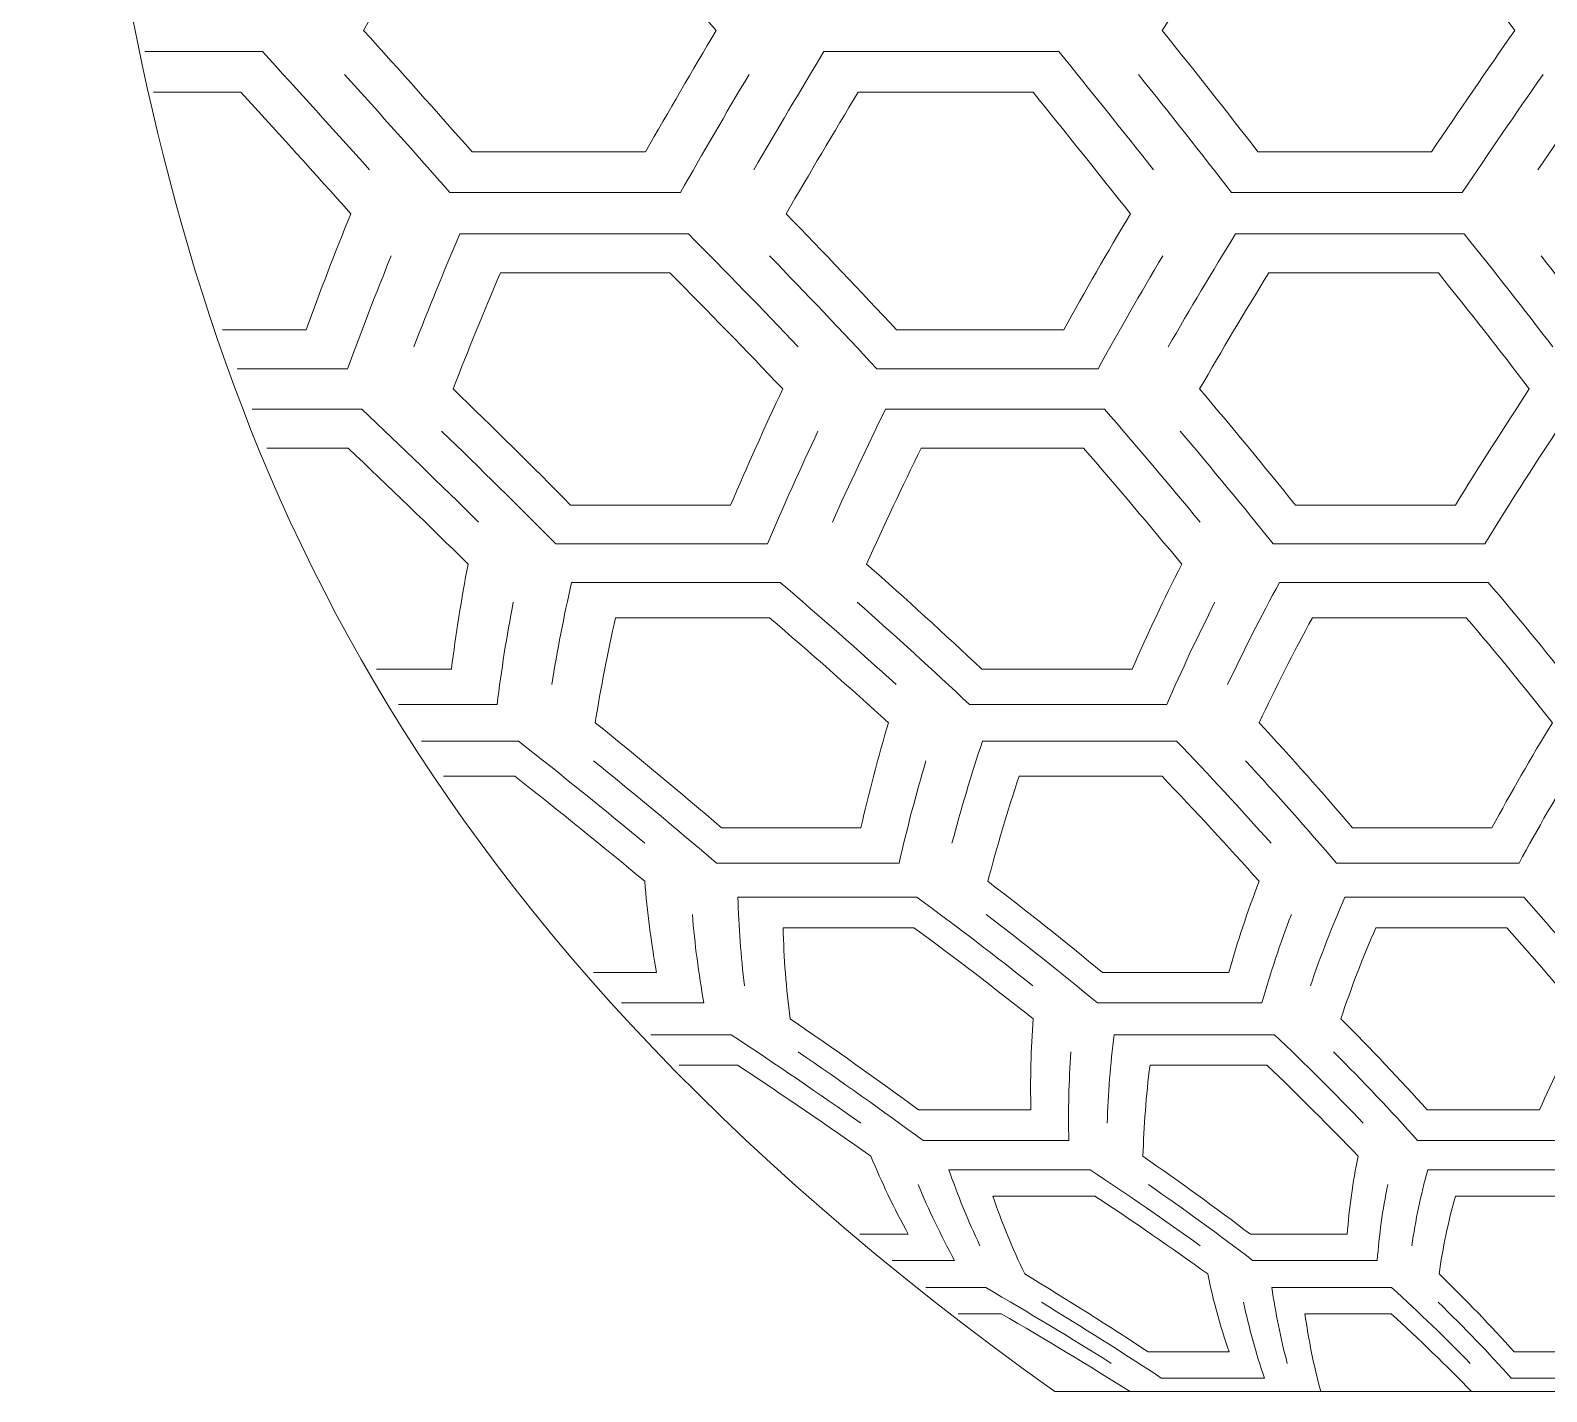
# Model space of a CAD drawing. Header units: centimetres. Extents: x -29.7 to 21.6, y -14.4 to 13.7.
# Drawn here: x -9.039 to -4.612, y -14.42 to -10.447 of the extents above; entities that cross this region are included whole.
import ezdxf

# ---------------------------------------------------------------- set-up
doc = ezdxf.new("R2010")
doc.units = ezdxf.units.CM
doc.header["$MEASUREMENT"] = 0
doc.layers.add('Layer 1', color=7, linetype='Continuous')

msp = doc.modelspace()

# ---------------------------------------------------------------- linework, layer by layer
at = {"layer": 'Layer 1', "color": 1, "lineweight": 9}
for points, knots in [([(-9.03932, -4.44965), (-9.03932, -7.29819), (-9.03932, -8.72246), (-8.7901, -10.14675), (-8.7901, -10.14675), (-8.54084, -11.57102), (-8.04235, -12.99531), (-6.04834, -14.41959)], [0, 0, 0, 0, 0.3333333, 0.3333333, 0.3333333, 0.3333333, 1, 1, 1, 1]), ([(-8.0665, -10.4467), (-8.0019, -10.3285), (-7.93592, -10.2103), (-7.8686, -10.0921), (-7.8686, -10.0921), (-7.69428, -10.0921), (-7.51994, -10.0921), (-7.34563, -10.0921), (-7.34563, -10.0921), (-7.24139, -10.2103), (-7.1385, -10.3285), (-7.03694, -10.4467), (-7.03694, -10.4467), (-7.107, -10.56489), (-7.17564, -10.68309), (-7.243, -10.80127), (-7.243, -10.80127), (-7.41188, -10.80127), (-7.58079, -10.80127), (-7.74966, -10.80127), (-7.74966, -10.80127), (-7.85393, -10.68309), (-7.95951, -10.56489), (-8.0665, -10.4467)], [0, 0, 0, 0, 0.1428571, 0.1428571, 0.1428571, 0.1428571, 0.2857143, 0.2857143, 0.2857143, 0.2857143, 0.4285714, 0.4285714, 0.4285714, 0.4285714, 0.5714286, 0.5714286, 0.5714286, 0.5714286, 0.7142857, 0.7142857, 0.7142857, 0.7142857, 1, 1, 1, 1]), ([(-5.73494, -10.4467), (-5.65799, -10.3285), (-5.57974, -10.2103), (-5.50008, -10.0921), (-5.50008, -10.0921), (-5.32576, -10.0921), (-5.15145, -10.0921), (-4.97711, -10.0921), (-4.97711, -10.0921), (-4.88521, -10.2103), (-4.79458, -10.3285), (-4.70533, -10.4467), (-4.70533, -10.4467), (-4.78771, -10.56489), (-4.86871, -10.68309), (-4.94838, -10.80127), (-4.94838, -10.80127), (-5.11725, -10.80127), (-5.28613, -10.80127), (-5.45501, -10.80127), (-5.45501, -10.80127), (-5.54694, -10.68309), (-5.64025, -10.56489), (-5.73494, -10.4467)], [0, 0, 0, 0, 0.1428571, 0.1428571, 0.1428571, 0.1428571, 0.2857143, 0.2857143, 0.2857143, 0.2857143, 0.4285714, 0.4285714, 0.4285714, 0.4285714, 0.5714286, 0.5714286, 0.5714286, 0.5714286, 0.7142857, 0.7142857, 0.7142857, 0.7142857, 1, 1, 1, 1]), ([(-8.04949, -10.85343), (-8.15233, -10.73846), (-8.25643, -10.62348), (-8.36185, -10.50851), (-8.36185, -10.50851), (-8.4761, -10.50851), (-8.59036, -10.50851), (-8.70461, -10.50851)], [0, 0, 0, 0, 0.3333333, 0.3333333, 0.3333333, 0.3333333, 1, 1, 1, 1]), ([(-6.37948, -10.50851), (-6.49374, -10.50851), (-6.608, -10.50851), (-6.72228, -10.50851), (-6.72228, -10.50851), (-6.79177, -10.62348), (-6.85998, -10.73846), (-6.9269, -10.85343)], [0, 0, 0, 0, 0.3333333, 0.3333333, 0.3333333, 0.3333333, 1, 1, 1, 1]), ([(-5.76024, -10.85343), (-5.85115, -10.73846), (-5.94325, -10.62348), (-6.03672, -10.50851), (-6.03672, -10.50851), (-6.15098, -10.50851), (-6.26523, -10.50851), (-6.37948, -10.50851)], [0, 0, 0, 0, 0.3333333, 0.3333333, 0.3333333, 0.3333333, 1, 1, 1, 1]), ([(-4.05433, -10.50851), (-4.16862, -10.50851), (-4.28287, -10.50851), (-4.39713, -10.50851), (-4.39713, -10.50851), (-4.47859, -10.62348), (-4.55877, -10.73846), (-4.63765, -10.85343)], [0, 0, 0, 0, 0.3333333, 0.3333333, 0.3333333, 0.3333333, 1, 1, 1, 1]), ([(-6.94094, -10.57527), (-7.00902, -10.69025), (-7.07579, -10.80523), (-7.14131, -10.9202), (-7.14131, -10.9202), (-7.36559, -10.9202), (-7.58988, -10.9202), (-7.8142, -10.9202), (-7.8142, -10.9202), (-7.91563, -10.80523), (-8.01833, -10.69025), (-8.12234, -10.57527)], [0, 0, 0, 0, 0.25, 0.25, 0.25, 0.25, 0.5, 0.5, 0.5, 0.5, 1, 1, 1, 1]), ([(-4.62273, -10.57527), (-4.70278, -10.69025), (-4.78156, -10.80523), (-4.85903, -10.9202), (-4.85903, -10.9202), (-5.08334, -10.9202), (-5.30767, -10.9202), (-5.53192, -10.9202), (-5.53192, -10.9202), (-5.6214, -10.80523), (-5.71212, -10.69025), (-5.80412, -10.57527)], [0, 0, 0, 0, 0.25, 0.25, 0.25, 0.25, 0.5, 0.5, 0.5, 0.5, 1, 1, 1, 1]), ([(-8.67987, -10.62743), (-8.59478, -10.62743), (-8.50965, -10.62743), (-8.42456, -10.62743), (-8.42456, -10.62743), (-8.31619, -10.74563), (-8.2092, -10.86381), (-8.10352, -10.98202)], [0, 0, 0, 0, 0.3333333, 0.3333333, 0.3333333, 0.3333333, 1, 1, 1, 1]), ([(-6.83264, -10.98202), (-6.76391, -10.86381), (-6.69388, -10.74563), (-6.62243, -10.62743), (-6.62243, -10.62743), (-6.53731, -10.62743), (-6.45224, -10.62743), (-6.36712, -10.62743)], [0, 0, 0, 0, 0.3333333, 0.3333333, 0.3333333, 0.3333333, 1, 1, 1, 1]), ([(-6.36712, -10.62743), (-6.28199, -10.62743), (-6.19689, -10.62743), (-6.1118, -10.62743), (-6.1118, -10.62743), (-6.01571, -10.74563), (-5.92102, -10.86381), (-5.82772, -10.98202)], [0, 0, 0, 0, 0.3333333, 0.3333333, 0.3333333, 0.3333333, 1, 1, 1, 1]), ([(-8.10352, -10.98202), (-8.1495, -11.09489), (-8.1931, -11.20778), (-8.23434, -11.32066), (-8.23434, -11.32066), (-8.31574, -11.32066), (-8.39716, -11.32066), (-8.47856, -11.32066)], [0, 0, 0, 0, 0.3333333, 0.3333333, 0.3333333, 0.3333333, 1, 1, 1, 1]), ([(-6.26644, -11.32066), (-6.34784, -11.32066), (-6.42924, -11.32066), (-6.51066, -11.32066), (-6.51066, -11.32066), (-6.61565, -11.20778), (-6.72298, -11.09489), (-6.83264, -10.98202)], [0, 0, 0, 0, 0.3333333, 0.3333333, 0.3333333, 0.3333333, 1, 1, 1, 1]), ([(-5.82772, -10.98202), (-5.89488, -11.09489), (-5.95975, -11.20778), (-6.02226, -11.32066), (-6.02226, -11.32066), (-6.10362, -11.32066), (-6.18505, -11.32066), (-6.26644, -11.32066)], [0, 0, 0, 0, 0.3333333, 0.3333333, 0.3333333, 0.3333333, 1, 1, 1, 1]), ([(-6.79717, -11.37048), (-6.90174, -11.26067), (-7.00856, -11.15087), (-7.11758, -11.04105), (-7.11758, -11.04105), (-7.34016, -11.04105), (-7.56272, -11.04105), (-7.7853, -11.04105), (-7.7853, -11.04105), (-7.8323, -11.15087), (-7.87714, -11.26067), (-7.91972, -11.37048)], [0, 0, 0, 0, 0.25, 0.25, 0.25, 0.25, 0.5, 0.5, 0.5, 0.5, 1, 1, 1, 1]), ([(-4.59442, -11.37048), (-4.67837, -11.26067), (-4.7645, -11.15087), (-4.85284, -11.04105), (-4.85284, -11.04105), (-5.07543, -11.04105), (-5.29801, -11.04105), (-5.5206, -11.04105), (-5.5206, -11.04105), (-5.58828, -11.15087), (-5.65373, -11.26067), (-5.717, -11.37048)], [0, 0, 0, 0, 0.25, 0.25, 0.25, 0.25, 0.5, 0.5, 0.5, 0.5, 1, 1, 1, 1]), ([(-7.98576, -11.10482), (-8.03034, -11.21462), (-8.07273, -11.32443), (-8.11285, -11.43424), (-8.11285, -11.43424), (-8.22049, -11.43424), (-8.32817, -11.43424), (-8.43582, -11.43424)], [0, 0, 0, 0, 0.3333333, 0.3333333, 0.3333333, 0.3333333, 1, 1, 1, 1]), ([(-6.24511, -11.43424), (-6.35271, -11.43424), (-6.4604, -11.43424), (-6.56804, -11.43424), (-6.56804, -11.43424), (-6.67018, -11.32443), (-6.77452, -11.21462), (-6.88108, -11.10482)], [0, 0, 0, 0, 0.3333333, 0.3333333, 0.3333333, 0.3333333, 1, 1, 1, 1]), ([(-5.73304, -11.10482), (-5.79829, -11.21462), (-5.8613, -11.32443), (-5.92211, -11.43424), (-5.92211, -11.43424), (-6.02975, -11.43424), (-6.13743, -11.43424), (-6.24511, -11.43424)], [0, 0, 0, 0, 0.3333333, 0.3333333, 0.3333333, 0.3333333, 1, 1, 1, 1]), ([(-4.05433, -11.43424), (-4.16201, -11.43424), (-4.26965, -11.43424), (-4.37733, -11.43424), (-4.37733, -11.43424), (-4.45879, -11.32443), (-4.54248, -11.21462), (-4.62835, -11.10482)], [0, 0, 0, 0, 0.3333333, 0.3333333, 0.3333333, 0.3333333, 1, 1, 1, 1]), ([(-7.80503, -11.49327), (-7.76138, -11.38041), (-7.71536, -11.26751), (-7.66703, -11.15464), (-7.66703, -11.15464), (-7.50194, -11.15464), (-7.33683, -11.15464), (-7.17175, -11.15464), (-7.17175, -11.15464), (-7.05965, -11.26751), (-6.94994, -11.38041), (-6.84253, -11.49327), (-6.84253, -11.49327), (-6.89558, -11.60617), (-6.94624, -11.71907), (-6.99462, -11.83195), (-6.99462, -11.83195), (-7.1503, -11.83195), (-7.30603, -11.83195), (-7.46178, -11.83195), (-7.46178, -11.83195), (-7.57384, -11.71907), (-7.68826, -11.60617), (-7.80503, -11.49327)], [0, 0, 0, 0, 0.1428571, 0.1428571, 0.1428571, 0.1428571, 0.2857143, 0.2857143, 0.2857143, 0.2857143, 0.4285714, 0.4285714, 0.4285714, 0.4285714, 0.5714286, 0.5714286, 0.5714286, 0.5714286, 0.7142857, 0.7142857, 0.7142857, 0.7142857, 1, 1, 1, 1]), ([(-5.62539, -11.49327), (-5.56049, -11.38041), (-5.49327, -11.26751), (-5.42365, -11.15464), (-5.42365, -11.15464), (-5.25857, -11.15464), (-5.09346, -11.15464), (-4.92838, -11.15464), (-4.92838, -11.15464), (-4.83756, -11.26751), (-4.74906, -11.38041), (-4.66292, -11.49327), (-4.66292, -11.49327), (-4.73721, -11.60617), (-4.80914, -11.71907), (-4.87872, -11.83195), (-4.87872, -11.83195), (-5.03445, -11.83195), (-5.19017, -11.83195), (-5.34586, -11.83195), (-5.34586, -11.83195), (-5.43671, -11.71907), (-5.52986, -11.60617), (-5.62539, -11.49327)], [0, 0, 0, 0, 0.1428571, 0.1428571, 0.1428571, 0.1428571, 0.2857143, 0.2857143, 0.2857143, 0.2857143, 0.4285714, 0.4285714, 0.4285714, 0.4285714, 0.5714286, 0.5714286, 0.5714286, 0.5714286, 0.7142857, 0.7142857, 0.7142857, 0.7142857, 1, 1, 1, 1]), ([(-7.73061, -11.88176), (-7.84208, -11.77194), (-7.95579, -11.66215), (-8.07168, -11.55234), (-8.07168, -11.55234), (-8.17824, -11.55234), (-8.2848, -11.55234), (-8.39136, -11.55234)], [0, 0, 0, 0, 0.3333333, 0.3333333, 0.3333333, 0.3333333, 1, 1, 1, 1]), ([(-6.22285, -11.55234), (-6.32942, -11.55234), (-6.43598, -11.55234), (-6.54257, -11.55234), (-6.54257, -11.55234), (-6.59647, -11.66215), (-6.64815, -11.77194), (-6.69761, -11.88176)], [0, 0, 0, 0, 0.3333333, 0.3333333, 0.3333333, 0.3333333, 1, 1, 1, 1]), ([(-5.62408, -11.88176), (-5.71487, -11.77194), (-5.80792, -11.66215), (-5.90315, -11.55234), (-5.90315, -11.55234), (-6.00975, -11.55234), (-6.11629, -11.55234), (-6.22285, -11.55234)], [0, 0, 0, 0, 0.3333333, 0.3333333, 0.3333333, 0.3333333, 1, 1, 1, 1]), ([(-6.73963, -11.61608), (-6.79108, -11.72591), (-6.8403, -11.83571), (-6.88734, -11.94553), (-6.88734, -11.94553), (-7.0932, -11.94553), (-7.29906, -11.94553), (-7.50492, -11.94553), (-7.50492, -11.94553), (-7.6139, -11.83571), (-7.72515, -11.72591), (-7.83862, -11.61608)], [0, 0, 0, 0, 0.25, 0.25, 0.25, 0.25, 0.5, 0.5, 0.5, 0.5, 1, 1, 1, 1]), ([(-4.58309, -11.61608), (-4.65523, -11.72591), (-4.72516, -11.83571), (-4.79281, -11.94553), (-4.79281, -11.94553), (-4.99871, -11.94553), (-5.20453, -11.94553), (-5.41037, -11.94553), (-5.41037, -11.94553), (-5.49873, -11.83571), (-5.58933, -11.72591), (-5.68211, -11.61608)], [0, 0, 0, 0, 0.25, 0.25, 0.25, 0.25, 0.5, 0.5, 0.5, 0.5, 1, 1, 1, 1]), ([(-8.3486, -11.66592), (-8.26962, -11.66592), (-8.19061, -11.66592), (-8.11157, -11.66592), (-8.11157, -11.66592), (-7.99241, -11.7788), (-7.87564, -11.89168), (-7.76115, -12.00456)], [0, 0, 0, 0, 0.3333333, 0.3333333, 0.3333333, 0.3333333, 1, 1, 1, 1]), ([(-6.59776, -12.00456), (-6.547, -11.89168), (-6.49394, -11.7788), (-6.43853, -11.66592), (-6.43853, -11.66592), (-6.35952, -11.66592), (-6.28052, -11.66592), (-6.20148, -11.66592)], [0, 0, 0, 0, 0.3333333, 0.3333333, 0.3333333, 0.3333333, 1, 1, 1, 1]), ([(-6.20148, -11.66592), (-6.12244, -11.66592), (-6.04346, -11.66592), (-5.96446, -11.66592), (-5.96446, -11.66592), (-5.86657, -11.7788), (-5.77097, -11.89168), (-5.67776, -12.00456)], [0, 0, 0, 0, 0.3333333, 0.3333333, 0.3333333, 0.3333333, 1, 1, 1, 1]), ([(-7.76115, -12.00456), (-7.78086, -12.10675), (-7.79702, -12.20895), (-7.80965, -12.31112), (-7.80965, -12.31112), (-7.8828, -12.31112), (-7.95595, -12.31112), (-8.02904, -12.31112)], [0, 0, 0, 0, 0.3333333, 0.3333333, 0.3333333, 0.3333333, 1, 1, 1, 1]), ([(-6.0417, -12.31112), (-6.11484, -12.31112), (-6.18796, -12.31112), (-6.26111, -12.31112), (-6.26111, -12.31112), (-6.3698, -12.20895), (-6.48199, -12.10675), (-6.59776, -12.00456)], [0, 0, 0, 0, 0.3333333, 0.3333333, 0.3333333, 0.3333333, 1, 1, 1, 1]), ([(-5.67776, -12.00456), (-5.72947, -12.10675), (-5.77765, -12.20895), (-5.82232, -12.31112), (-5.82232, -12.31112), (-5.89544, -12.31112), (-5.96858, -12.31112), (-6.0417, -12.31112)], [0, 0, 0, 0, 0.3333333, 0.3333333, 0.3333333, 0.3333333, 1, 1, 1, 1]), ([(-6.51138, -12.35623), (-6.62079, -12.25679), (-6.73358, -12.15742), (-6.84967, -12.058), (-6.84967, -12.058), (-7.05278, -12.058), (-7.25589, -12.058), (-7.45904, -12.058), (-7.45904, -12.058), (-7.48168, -12.15742), (-7.50103, -12.25679), (-7.51699, -12.35623)], [0, 0, 0, 0, 0.25, 0.25, 0.25, 0.25, 0.5, 0.5, 0.5, 0.5, 1, 1, 1, 1]), ([(-4.53816, -12.35623), (-4.61641, -12.25679), (-4.69807, -12.15742), (-4.78303, -12.058), (-4.78303, -12.058), (-4.98611, -12.058), (-5.18922, -12.058), (-5.39233, -12.058), (-5.39233, -12.058), (-5.44618, -12.15742), (-5.49664, -12.25679), (-5.54377, -12.35623)], [0, 0, 0, 0, 0.25, 0.25, 0.25, 0.25, 0.5, 0.5, 0.5, 0.5, 1, 1, 1, 1]), ([(-7.62948, -12.11573), (-7.64849, -12.21513), (-7.66411, -12.31454), (-7.67639, -12.41392), (-7.67639, -12.41392), (-7.77248, -12.41392), (-7.86853, -12.41392), (-7.96465, -12.41392)], [0, 0, 0, 0, 0.3333333, 0.3333333, 0.3333333, 0.3333333, 1, 1, 1, 1]), ([(-6.00946, -12.41392), (-6.10559, -12.41392), (-6.20164, -12.41392), (-6.29774, -12.41392), (-6.29774, -12.41392), (-6.40344, -12.31454), (-6.51253, -12.21513), (-6.62492, -12.11573)], [0, 0, 0, 0, 0.3333333, 0.3333333, 0.3333333, 0.3333333, 1, 1, 1, 1]), ([(-5.58091, -12.11573), (-5.63103, -12.21513), (-5.67782, -12.31454), (-5.72126, -12.41392), (-5.72126, -12.41392), (-5.81735, -12.41392), (-5.91341, -12.41392), (-6.00946, -12.41392)], [0, 0, 0, 0, 0.3333333, 0.3333333, 0.3333333, 0.3333333, 1, 1, 1, 1]), ([(-7.38994, -12.46737), (-7.37368, -12.3652), (-7.35391, -12.26301), (-7.3306, -12.16083), (-7.3306, -12.16083), (-7.18088, -12.16083), (-7.03117, -12.16083), (-6.88142, -12.16083), (-6.88142, -12.16083), (-6.76209, -12.26301), (-6.64626, -12.3652), (-6.53396, -12.46737), (-6.53396, -12.46737), (-6.56437, -12.56958), (-6.59117, -12.67176), (-6.61448, -12.77394), (-6.61448, -12.77394), (-6.75007, -12.77394), (-6.88566, -12.77394), (-7.02126, -12.77394), (-7.02126, -12.77394), (-7.14062, -12.67176), (-7.26352, -12.56958), (-7.38994, -12.46737)], [0, 0, 0, 0, 0.1428571, 0.1428571, 0.1428571, 0.1428571, 0.2857143, 0.2857143, 0.2857143, 0.2857143, 0.4285714, 0.4285714, 0.4285714, 0.4285714, 0.5714286, 0.5714286, 0.5714286, 0.5714286, 0.7142857, 0.7142857, 0.7142857, 0.7142857, 1, 1, 1, 1]), ([(-5.45151, -12.46737), (-5.4033, -12.3652), (-5.35149, -12.26301), (-5.29618, -12.16083), (-5.29618, -12.16083), (-5.14641, -12.16083), (-4.99671, -12.16083), (-4.84698, -12.16083), (-4.84698, -12.16083), (-4.75963, -12.26301), (-4.67581, -12.3652), (-4.59557, -12.46737), (-4.59557, -12.46737), (-4.65794, -12.56958), (-4.71682, -12.67176), (-4.77213, -12.77394), (-4.77213, -12.77394), (-4.90773, -12.77394), (-5.04332, -12.77394), (-5.17891, -12.77394), (-5.17891, -12.77394), (-5.26623, -12.67176), (-5.35712, -12.56958), (-5.45151, -12.46737)], [0, 0, 0, 0, 0.1428571, 0.1428571, 0.1428571, 0.1428571, 0.2857143, 0.2857143, 0.2857143, 0.2857143, 0.4285714, 0.4285714, 0.4285714, 0.4285714, 0.5714286, 0.5714286, 0.5714286, 0.5714286, 0.7142857, 0.7142857, 0.7142857, 0.7142857, 1, 1, 1, 1]), ([(-7.24492, -12.81904), (-7.36475, -12.71964), (-7.48787, -12.62022), (-7.61436, -12.52081), (-7.61436, -12.52081), (-7.70879, -12.52081), (-7.80324, -12.52081), (-7.89766, -12.52081)], [0, 0, 0, 0, 0.3333333, 0.3333333, 0.3333333, 0.3333333, 1, 1, 1, 1]), ([(-5.97598, -12.52081), (-6.07043, -12.52081), (-6.16489, -12.52081), (-6.25928, -12.52081), (-6.25928, -12.52081), (-6.29237, -12.62022), (-6.32209, -12.71964), (-6.34843, -12.81904)], [0, 0, 0, 0, 0.3333333, 0.3333333, 0.3333333, 0.3333333, 1, 1, 1, 1]), ([(-5.41672, -12.81904), (-5.50538, -12.71964), (-5.59738, -12.62022), (-5.69271, -12.52081), (-5.69271, -12.52081), (-5.78714, -12.52081), (-5.88159, -12.52081), (-5.97598, -12.52081)], [0, 0, 0, 0, 0.3333333, 0.3333333, 0.3333333, 0.3333333, 1, 1, 1, 1]), ([(-6.42466, -12.57854), (-6.45401, -12.67794), (-6.48003, -12.77735), (-6.50268, -12.87675), (-6.50268, -12.87675), (-6.68059, -12.87675), (-6.8585, -12.87675), (-7.03641, -12.87675), (-7.03641, -12.87675), (-7.1525, -12.77735), (-7.27196, -12.67794), (-7.39476, -12.57854)], [0, 0, 0, 0, 0.25, 0.25, 0.25, 0.25, 0.5, 0.5, 0.5, 0.5, 1, 1, 1, 1]), ([(-4.52108, -12.57854), (-4.58158, -12.67794), (-4.63873, -12.77735), (-4.69257, -12.87675), (-4.69257, -12.87675), (-4.87048, -12.87675), (-5.04836, -12.87675), (-5.22627, -12.87675), (-5.22627, -12.87675), (-5.31123, -12.77735), (-5.39953, -12.67794), (-5.49121, -12.57854)], [0, 0, 0, 0, 0.25, 0.25, 0.25, 0.25, 0.5, 0.5, 0.5, 0.5, 1, 1, 1, 1]), ([(-7.83322, -12.62365), (-7.7637, -12.62365), (-7.69419, -12.62365), (-7.62464, -12.62365), (-7.62464, -12.62365), (-7.49464, -12.72582), (-7.36815, -12.82801), (-7.24519, -12.93022)], [0, 0, 0, 0, 0.3333333, 0.3333333, 0.3333333, 0.3333333, 1, 1, 1, 1]), ([(-6.2437, -12.93022), (-6.2168, -12.82801), (-6.18636, -12.72582), (-6.15239, -12.62365), (-6.15239, -12.62365), (-6.08284, -12.62365), (-6.01329, -12.62365), (-5.94378, -12.62365)], [0, 0, 0, 0, 0.3333333, 0.3333333, 0.3333333, 0.3333333, 1, 1, 1, 1]), ([(-5.94378, -12.62365), (-5.87426, -12.62365), (-5.80474, -12.62365), (-5.73519, -12.62365), (-5.73519, -12.62365), (-5.63717, -12.72582), (-5.54272, -12.82801), (-5.45177, -12.93022)], [0, 0, 0, 0, 0.3333333, 0.3333333, 0.3333333, 0.3333333, 1, 1, 1, 1]), ([(-7.24519, -12.93022), (-7.23831, -13.01881), (-7.22692, -13.10739), (-7.21099, -13.19597), (-7.21099, -13.19597), (-7.27245, -13.19597), (-7.33395, -13.19597), (-7.39541, -13.19597)], [0, 0, 0, 0, 0.3333333, 0.3333333, 0.3333333, 0.3333333, 1, 1, 1, 1]), ([(-5.72489, -13.19597), (-5.78635, -13.19597), (-5.84785, -13.19597), (-5.90931, -13.19597), (-5.90931, -13.19597), (-6.01623, -13.10739), (-6.12771, -13.01881), (-6.2437, -12.93022)], [0, 0, 0, 0, 0.3333333, 0.3333333, 0.3333333, 0.3333333, 1, 1, 1, 1]), ([(-5.45177, -12.93022), (-5.48584, -13.01881), (-5.51539, -13.10739), (-5.54046, -13.19597), (-5.54046, -13.19597), (-5.60196, -13.19597), (-5.66339, -13.19597), (-5.72489, -13.19597)], [0, 0, 0, 0, 0.3333333, 0.3333333, 0.3333333, 0.3333333, 1, 1, 1, 1]), ([(-6.11196, -13.23508), (-6.22072, -13.14891), (-6.33377, -13.06271), (-6.4511, -12.97653), (-6.4511, -12.97653), (-6.62521, -12.97653), (-6.79939, -12.97653), (-6.97354, -12.97653), (-6.97354, -12.97653), (-6.97135, -13.06271), (-6.96486, -13.14891), (-6.9541, -13.23508)], [0, 0, 0, 0, 0.25, 0.25, 0.25, 0.25, 0.5, 0.5, 0.5, 0.5, 1, 1, 1, 1]), ([(-4.45952, -13.23508), (-4.52844, -13.14891), (-4.60162, -13.06271), (-4.67912, -12.97653), (-4.67912, -12.97653), (-4.85326, -12.97653), (-5.02738, -12.97653), (-5.20159, -12.97653), (-5.20159, -12.97653), (-5.23923, -13.06271), (-5.27255, -13.14891), (-5.30164, -13.23508)], [0, 0, 0, 0, 0.25, 0.25, 0.25, 0.25, 0.5, 0.5, 0.5, 0.5, 1, 1, 1, 1]), ([(-7.10641, -13.02656), (-7.09948, -13.11276), (-7.08829, -13.19894), (-7.0728, -13.28512), (-7.0728, -13.28512), (-7.15286, -13.28512), (-7.23294, -13.28512), (-7.313, -13.28512)], [0, 0, 0, 0, 0.3333333, 0.3333333, 0.3333333, 0.3333333, 1, 1, 1, 1]), ([(-5.68369, -13.28512), (-5.76374, -13.28512), (-5.84383, -13.28512), (-5.92387, -13.28512), (-5.92387, -13.28512), (-6.02792, -13.19894), (-6.13622, -13.11276), (-6.2488, -13.02656)], [0, 0, 0, 0, 0.3333333, 0.3333333, 0.3333333, 0.3333333, 1, 1, 1, 1]), ([(-5.35758, -13.02656), (-5.3905, -13.11276), (-5.41914, -13.19894), (-5.44349, -13.28512), (-5.44349, -13.28512), (-5.52354, -13.28512), (-5.60359, -13.28512), (-5.68369, -13.28512)], [0, 0, 0, 0, 0.3333333, 0.3333333, 0.3333333, 0.3333333, 1, 1, 1, 1]), ([(-6.82122, -13.33147), (-6.83255, -13.24285), (-6.83932, -13.15427), (-6.84158, -13.06568), (-6.84158, -13.06568), (-6.71417, -13.06568), (-6.58682, -13.06568), (-6.45945, -13.06568), (-6.45945, -13.06568), (-6.33881, -13.15427), (-6.22275, -13.24285), (-6.11119, -13.33147), (-6.11119, -13.33147), (-6.11799, -13.42006), (-6.12025, -13.50864), (-6.11796, -13.59724), (-6.11796, -13.59724), (-6.2273, -13.59724), (-6.33658, -13.59724), (-6.44586, -13.59724), (-6.44586, -13.59724), (-6.56646, -13.50864), (-6.69159, -13.42006), (-6.82122, -13.33147)], [0, 0, 0, 0, 0.1428571, 0.1428571, 0.1428571, 0.1428571, 0.2857143, 0.2857143, 0.2857143, 0.2857143, 0.4285714, 0.4285714, 0.4285714, 0.4285714, 0.5714286, 0.5714286, 0.5714286, 0.5714286, 0.7142857, 0.7142857, 0.7142857, 0.7142857, 1, 1, 1, 1]), ([(-5.21331, -13.33147), (-5.18366, -13.24285), (-5.14949, -13.15427), (-5.11081, -13.06568), (-5.11081, -13.06568), (-4.98339, -13.06568), (-4.85605, -13.06568), (-4.72867, -13.06568), (-4.72867, -13.06568), (-4.649, -13.15427), (-4.5739, -13.24285), (-4.5033, -13.33147), (-4.5033, -13.33147), (-4.55102, -13.42006), (-4.59425, -13.50864), (-4.63294, -13.59724), (-4.63294, -13.59724), (-4.74222, -13.59724), (-4.85153, -13.59724), (-4.96081, -13.59724), (-4.96081, -13.59724), (-5.04044, -13.50864), (-5.12465, -13.42006), (-5.21331, -13.33147)], [0, 0, 0, 0, 0.1428571, 0.1428571, 0.1428571, 0.1428571, 0.2857143, 0.2857143, 0.2857143, 0.2857143, 0.4285714, 0.4285714, 0.4285714, 0.4285714, 0.5714286, 0.5714286, 0.5714286, 0.5714286, 0.7142857, 0.7142857, 0.7142857, 0.7142857, 1, 1, 1, 1]), ([(-6.61448, -13.63633), (-6.73655, -13.55016), (-6.86285, -13.46396), (-6.99344, -13.37777), (-6.99344, -13.37777), (-7.0714, -13.37777), (-7.14935, -13.37777), (-7.22732, -13.37777)], [0, 0, 0, 0, 0.3333333, 0.3333333, 0.3333333, 0.3333333, 1, 1, 1, 1]), ([(-5.64084, -13.37777), (-5.7188, -13.37777), (-5.79675, -13.37777), (-5.87472, -13.37777), (-5.87472, -13.37777), (-5.88581, -13.46396), (-5.89262, -13.55016), (-5.89515, -13.63633)], [0, 0, 0, 0, 0.3333333, 0.3333333, 0.3333333, 0.3333333, 1, 1, 1, 1]), ([(-5.14753, -13.63633), (-5.22971, -13.55016), (-5.31621, -13.46396), (-5.40697, -13.37777), (-5.40697, -13.37777), (-5.48489, -13.37777), (-5.56288, -13.37777), (-5.64084, -13.37777)], [0, 0, 0, 0, 0.3333333, 0.3333333, 0.3333333, 0.3333333, 1, 1, 1, 1]), ([(-6.00101, -13.42783), (-6.0074, -13.51401), (-6.00946, -13.60019), (-6.00724, -13.68637), (-6.00724, -13.68637), (-6.14918, -13.68637), (-6.29106, -13.68637), (-6.43297, -13.68637), (-6.43297, -13.68637), (-6.55027, -13.60019), (-6.67188, -13.51401), (-6.79776, -13.42783)], [0, 0, 0, 0, 0.25, 0.25, 0.25, 0.25, 0.5, 0.5, 0.5, 0.5, 1, 1, 1, 1]), ([(-4.43765, -13.42783), (-4.48386, -13.51401), (-4.52579, -13.60019), (-4.56342, -13.68637), (-4.56342, -13.68637), (-4.70533, -13.68637), (-4.84721, -13.68637), (-4.98915, -13.68637), (-4.98915, -13.68637), (-5.06659, -13.60019), (-5.14838, -13.51401), (-5.23438, -13.42783)], [0, 0, 0, 0, 0.25, 0.25, 0.25, 0.25, 0.5, 0.5, 0.5, 0.5, 1, 1, 1, 1]), ([(-7.14491, -13.46693), (-7.08806, -13.46693), (-7.03117, -13.46693), (-6.97433, -13.46693), (-6.97433, -13.46693), (-6.84007, -13.55552), (-6.71034, -13.64412), (-6.58515, -13.73272)], [0, 0, 0, 0, 0.3333333, 0.3333333, 0.3333333, 0.3333333, 1, 1, 1, 1]), ([(-5.79084, -13.73272), (-5.78848, -13.64412), (-5.78164, -13.55552), (-5.77021, -13.46693), (-5.77021, -13.46693), (-5.71336, -13.46693), (-5.65649, -13.46693), (-5.59964, -13.46693)], [0, 0, 0, 0, 0.3333333, 0.3333333, 0.3333333, 0.3333333, 1, 1, 1, 1]), ([(-5.59964, -13.46693), (-5.54275, -13.46693), (-5.48591, -13.46693), (-5.42906, -13.46693), (-5.42906, -13.46693), (-5.33575, -13.55552), (-5.24699, -13.64412), (-5.16272, -13.73272)], [0, 0, 0, 0, 0.3333333, 0.3333333, 0.3333333, 0.3333333, 1, 1, 1, 1]), ([(-6.58515, -13.73272), (-6.55389, -13.80855), (-6.5175, -13.88436), (-6.47591, -13.9602), (-6.47591, -13.9602), (-6.52307, -13.9602), (-6.57023, -13.9602), (-6.61742, -13.9602)], [0, 0, 0, 0, 0.3333333, 0.3333333, 0.3333333, 0.3333333, 1, 1, 1, 1]), ([(-5.33588, -13.9602), (-5.38304, -13.9602), (-5.43017, -13.9602), (-5.47733, -13.9602), (-5.47733, -13.9602), (-5.57666, -13.88436), (-5.68116, -13.80855), (-5.79084, -13.73272)], [0, 0, 0, 0, 0.3333333, 0.3333333, 0.3333333, 0.3333333, 1, 1, 1, 1]), ([(-5.16272, -13.73272), (-5.17846, -13.80855), (-5.18902, -13.88436), (-5.1944, -13.9602), (-5.1944, -13.9602), (-5.24156, -13.9602), (-5.28871, -13.9602), (-5.33588, -13.9602)], [0, 0, 0, 0, 0.3333333, 0.3333333, 0.3333333, 0.3333333, 1, 1, 1, 1]), ([(-5.62428, -13.99365), (-5.72629, -13.91989), (-5.83322, -13.84612), (-5.94505, -13.77238), (-5.94505, -13.77238), (-6.08245, -13.77238), (-6.21984, -13.77238), (-6.3572, -13.77238), (-6.3572, -13.77238), (-6.332, -13.84612), (-6.30186, -13.91989), (-6.26681, -13.99365)], [0, 0, 0, 0, 0.25, 0.25, 0.25, 0.25, 0.5, 0.5, 0.5, 0.5, 1, 1, 1, 1]), ([(-4.36348, -13.99365), (-4.41984, -13.91989), (-4.48108, -13.84612), (-4.54719, -13.77238), (-4.54719, -13.77238), (-4.68458, -13.77238), (-4.82198, -13.77238), (-4.95934, -13.77238), (-4.95934, -13.77238), (-4.97982, -13.84612), (-4.99537, -13.91989), (-5.00604, -13.99365)], [0, 0, 0, 0, 0.25, 0.25, 0.25, 0.25, 0.5, 0.5, 0.5, 0.5, 1, 1, 1, 1]), ([(-6.4476, -13.81519), (-6.41693, -13.88896), (-6.38138, -13.96272), (-6.34093, -14.03648), (-6.34093, -14.03648), (-6.40158, -14.03648), (-6.46226, -14.03648), (-6.52287, -14.03648)], [0, 0, 0, 0, 0.3333333, 0.3333333, 0.3333333, 0.3333333, 1, 1, 1, 1]), ([(-6.13602, -14.07613), (-6.17232, -14.00031), (-6.20341, -13.92448), (-6.22937, -13.84867), (-6.22937, -13.84867), (-6.12993, -13.84867), (-6.03057, -13.84867), (-5.93114, -13.84867), (-5.93114, -13.84867), (-5.8162, -13.92448), (-5.70643, -14.00031), (-5.60182, -14.07613), (-5.60182, -14.07613), (-5.58625, -14.15198), (-5.5655, -14.22779), (-5.53958, -14.30363), (-5.53958, -14.30363), (-5.61823, -14.30363), (-5.6969, -14.30363), (-5.77555, -14.30363), (-5.77555, -14.30363), (-5.89053, -14.22779), (-6.01068, -14.15198), (-6.13602, -14.07613)], [0, 0, 0, 0, 0.1428571, 0.1428571, 0.1428571, 0.1428571, 0.2857143, 0.2857143, 0.2857143, 0.2857143, 0.4285714, 0.4285714, 0.4285714, 0.4285714, 0.5714286, 0.5714286, 0.5714286, 0.5714286, 0.7142857, 0.7142857, 0.7142857, 0.7142857, 1, 1, 1, 1]), ([(-5.28862, -14.03648), (-5.34927, -14.03648), (-5.40991, -14.03648), (-5.47059, -14.03648), (-5.47059, -14.03648), (-5.56721, -13.96272), (-5.66869, -13.88896), (-5.77509, -13.81519)], [0, 0, 0, 0, 0.3333333, 0.3333333, 0.3333333, 0.3333333, 1, 1, 1, 1]), ([(-5.07625, -13.81519), (-5.09129, -13.88896), (-5.10144, -13.96272), (-5.10665, -14.03648), (-5.10665, -14.03648), (-5.16729, -14.03648), (-5.22797, -14.03648), (-5.28862, -14.03648)], [0, 0, 0, 0, 0.3333333, 0.3333333, 0.3333333, 0.3333333, 1, 1, 1, 1]), ([(-4.92628, -14.07613), (-4.91565, -14.00031), (-4.89977, -13.92448), (-4.87876, -13.84867), (-4.87876, -13.84867), (-4.77933, -13.84867), (-4.67994, -13.84867), (-4.58057, -13.84867), (-4.58057, -13.84867), (-4.51253, -13.92448), (-4.44976, -14.00031), (-4.39212, -14.07613), (-4.39212, -14.07613), (-4.42351, -14.15198), (-4.44972, -14.22779), (-4.47077, -14.30363), (-4.47077, -14.30363), (-4.54941, -14.30363), (-4.62809, -14.30363), (-4.70674, -14.30363), (-4.70674, -14.30363), (-4.77475, -14.22779), (-4.84793, -14.15198), (-4.92628, -14.07613)], [0, 0, 0, 0, 0.1428571, 0.1428571, 0.1428571, 0.1428571, 0.2857143, 0.2857143, 0.2857143, 0.2857143, 0.4285714, 0.4285714, 0.4285714, 0.4285714, 0.5714286, 0.5714286, 0.5714286, 0.5714286, 0.7142857, 0.7142857, 0.7142857, 0.7142857, 1, 1, 1, 1]), ([(-5.88345, -14.33708), (-6.00073, -14.26332), (-6.12286, -14.18957), (-6.24991, -14.1158), (-6.24991, -14.1158), (-6.30818, -14.1158), (-6.36639, -14.1158), (-6.42466, -14.1158)], [0, 0, 0, 0, 0.3333333, 0.3333333, 0.3333333, 0.3333333, 1, 1, 1, 1]), ([(-5.23949, -14.1158), (-5.29772, -14.1158), (-5.35601, -14.1158), (-5.4142, -14.1158), (-5.4142, -14.1158), (-5.40421, -14.18957), (-5.38933, -14.26332), (-5.36952, -14.33708)], [0, 0, 0, 0, 0.3333333, 0.3333333, 0.3333333, 0.3333333, 1, 1, 1, 1]), ([(-4.83536, -14.33708), (-4.90694, -14.26332), (-4.98339, -14.18957), (-5.06479, -14.1158), (-5.06479, -14.1158), (-5.12302, -14.1158), (-5.18124, -14.1158), (-5.23949, -14.1158)], [0, 0, 0, 0, 0.3333333, 0.3333333, 0.3333333, 0.3333333, 1, 1, 1, 1]), ([(-5.49707, -14.15864), (-5.48165, -14.23239), (-5.46129, -14.30615), (-5.4361, -14.37991), (-5.4361, -14.37991), (-5.53647, -14.37991), (-5.63688, -14.37991), (-5.73729, -14.37991), (-5.73729, -14.37991), (-5.84909, -14.30615), (-5.96586, -14.23239), (-6.08752, -14.15864)], [0, 0, 0, 0, 0.25, 0.25, 0.25, 0.25, 0.5, 0.5, 0.5, 0.5, 1, 1, 1, 1]), ([(-4.33845, -14.15864), (-4.36869, -14.23239), (-4.39405, -14.30615), (-4.41454, -14.37991), (-4.41454, -14.37991), (-4.51492, -14.37991), (-4.61534, -14.37991), (-4.71574, -14.37991), (-4.71574, -14.37991), (-4.78189, -14.30615), (-4.85294, -14.23239), (-4.92886, -14.15864)], [0, 0, 0, 0, 0.25, 0.25, 0.25, 0.25, 0.5, 0.5, 0.5, 0.5, 1, 1, 1, 1]), ([(-6.33013, -14.19209), (-6.28827, -14.19209), (-6.24638, -14.19209), (-6.20449, -14.19209), (-6.20449, -14.19209), (-6.07391, -14.26792), (-5.94846, -14.34376), (-5.82821, -14.41959)], [0, 0, 0, 0, 0.3333333, 0.3333333, 0.3333333, 0.3333333, 1, 1, 1, 1]), ([(-5.27147, -14.41959), (-5.29212, -14.34376), (-5.3076, -14.26792), (-5.31788, -14.19209), (-5.31788, -14.19209), (-5.27598, -14.19209), (-5.23413, -14.19209), (-5.19223, -14.19209)], [0, 0, 0, 0, 0.3333333, 0.3333333, 0.3333333, 0.3333333, 1, 1, 1, 1]), ([(-5.19223, -14.19209), (-5.15034, -14.19209), (-5.10852, -14.19209), (-5.06662, -14.19209), (-5.06662, -14.19209), (-4.98297, -14.26792), (-4.90449, -14.34376), (-4.83124, -14.41959)], [0, 0, 0, 0, 0.3333333, 0.3333333, 0.3333333, 0.3333333, 1, 1, 1, 1])]:
    msp.add_open_spline(points, degree=3, knots=knots, dxfattribs=at)
msp.add_open_spline([(-2.06035, -14.41959), (-2.06035, -14.41959), (-6.04834, -14.41959), (-6.04834, -14.41959)], degree=3, dxfattribs=at)

doc.saveas('drawing.dxf')
